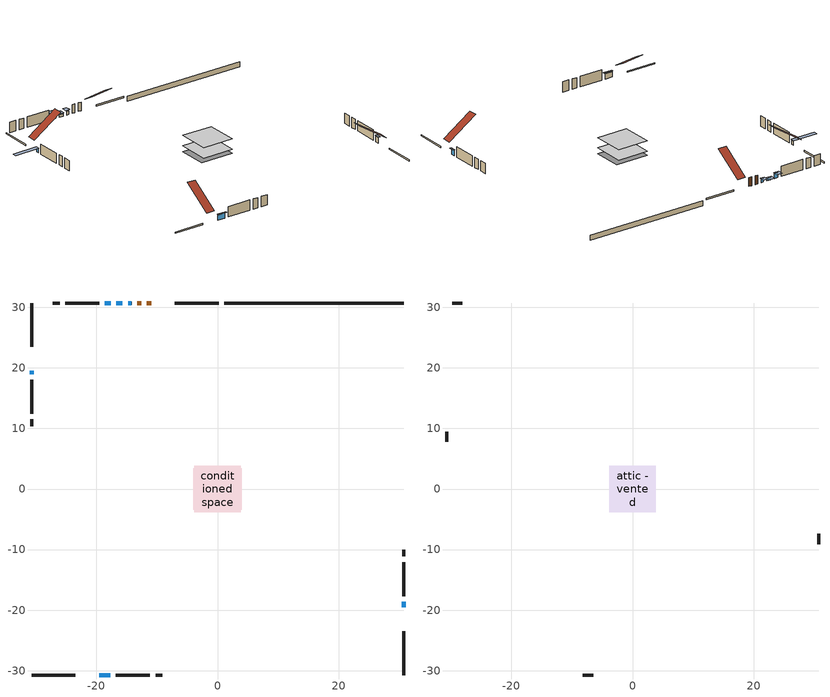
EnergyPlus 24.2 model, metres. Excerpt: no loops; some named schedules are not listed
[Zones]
conditioned space
 floor adiabatic (AdiabaticFloorConstruction): -3.8,-3.8 -3.8,3.8 3.8,3.8 3.8,-3.8 z0.29
 floor foundation (Slab1 construction): -4,-3.39 -4,3.39 4,3.39 4,-3.39 z-0.88
 wall outside (RimJoist1 construction): 0.21,30.7 -7.04,30.7 / -30.7,-30.7 -23.46,-30.7 / -30.7,30.7 -30.7,23.46 / 30.7,-30.7 30.7,-23.46 z0.29:0.59
 wall outside (AdiabaticWallConstruction 1): -10.98,30.7 -11.66,30.7 / -12.59,30.7 -13.27,30.7 z0.29:2.32
 wall outside (AdiabaticWallConstruction): -14.19,30.7 -14.76,30.7 / -30.7,19.52 -30.7,18.96 z0.29:1.21; 30.7,-19.52 30.7,-18.6 / -17.63,30.7 -18.59,30.7 / -19.52,-30.7 -17.69,-30.7 z0.29:1.51; -15.68,30.7 -16.7,30.7 z0.29:0.9
 wall outside (Wall1 construction): -19.52,30.7 -25.13,30.7 / -16.76,-30.7 -11.15,-30.7 / -30.7,18.03 -30.7,12.42 / 30.7,-17.68 30.7,-12.06 z0.29:2.73
 wall outside (Wall2 construction): -26.06,30.7 -27.17,30.7 / -10.22,-30.7 -9.12,-30.7 / -30.7,11.49 -30.7,10.39 / 30.7,-11.13 30.7,-10.03 z0.29:2.73
 wall foundation (FoundationWall1 construction): 30.7,30.7 1.14,30.7 z-0.88:0.29
 window (WindowConstruction 4): -14.2,30.7 -14.75,30.7 z0.29:1.2
 window (WindowConstruction): 30.7,-19.52 30.7,-18.6 z0.29:1.51
 window (WindowConstruction 1): -15.68,30.7 -16.7,30.7 z0.29:0.9
 window (WindowConstruction 2): -17.63,30.7 -18.59,30.7 z0.29:1.51
 window (WindowConstruction 3): -19.52,-30.7 -17.69,-30.7 z0.29:1.51
 window (WindowConstruction 5): -30.7,19.52 -30.7,18.96 z0.29:1.2
 door (Door): -10.98,30.7 -11.66,30.7 z0.29:2.32
 door (Door 1): -12.59,30.7 -13.27,30.7 z0.29:2.32
 ceiling adiabatic (AdiabaticFloorConstruction): 3.8,-3.8 3.8,3.8 -3.8,3.8 -3.8,-3.8 z0.29
attic - vented
 floor to conditioned space (Floor1 construction Reversed): -3.8,-3.8 -3.8,3.8 3.8,3.8 3.8,-3.8 z2.73
 wall outside (Wall3 construction): -28.09,30.7 -29.77,30.7 / -8.19,-30.7 -6.51,-30.7 / -30.7,9.46 -30.7,7.78 / 30.7,-9.1 30.7,-7.42 z0.29:2.73
 roof outside (Roof1 construction): -10.05,30.7,2.73 -10.05,23.77,7.35 -7.97,23.77,7.35 -7.97,30.7,2.73; -20.45,-30.7,2.73 -20.45,-23.77,7.35 -22.53,-23.77,7.35 -22.53,-30.7,2.73; -30.7,20.45,2.73 -23.77,20.45,7.35 -23.77,22.53,7.35 -30.7,22.53,2.73; 30.7,-20.45,2.73 23.77,-20.45,7.35 23.77,-22.53,7.35 30.7,-22.53,2.73
shading: -14.96,30.7 -14,30.7 -14,31.92 -14.96,31.92 z1.41; 30.7,-18.4 30.7,-19.72 31.11,-19.72 31.11,-18.4 z1.71; -16.9,30.7 -15.48,30.7 -15.48,31.92 -16.9,31.92 z1.1; -18.79,30.7 -17.43,30.7 -17.43,31.92 -18.79,31.92 z1.71; -17.49,-30.7 -19.72,-30.7 -19.72,-31.11 -17.49,-31.11 z1.71; -30.7,18.76 -30.7,19.72 -36.8,19.72 -36.8,18.76 z1.41
[Building]
Building 1: Terrain=Suburbs
[Site:Location]
Saint John AP_NB: Latitude {deg}=45.32; Longitude {deg}=-65.89; Time Zone {hr}=-4; Elevation {m}=109; Keep Site Location Information=Yes
[Site:GroundTemperature:Shallow]
1.82357, -0.0370019, -0.186003, 0.696932, 4.24142, 7.7694, 10.828, 12.7655, 12.9301, 11.3543, 8.37368, 4.95392
[Site:WaterMainsTemperature]
Calculation Method=Schedule; Temperature Schedule=mains temperature schedule
[Material] Roughness=Rough; Thermal Absorptance=0.9
Name | Thickness {m} | Conductivity {W/m-K} | Density {kg/m3} | Specific Heat {J/kg-K} | Solar Absorptance | Visible Absorptance
asphalt or fiberglass shingles | 0.00635 | 0.162714 | 1121.4 | 1465.45 | 0.4 | 0.4
ceiling loosefill ins | 0.0846667 | 0.0480833 | 16.02 | 1046.75 | 0.7 | 0.7
ceiling stud and cavity | 0.1397 | 0.0846715 | 65.682 | 1177.47 | 0.7 | 0.7
concrete 4.0 in. | 0.1016 | 1.803125 | 2242.8 | 837.4 | 0.7 | 0.7
concrete 8.0 in. | 0.2032 | 1.803125 | 2242.8 | 837.4 | 0.7 | 0.7
door material | 0.04445 | 0.0451087 | 512.64 | 1214.23 | 0.7 | 0.7
exterior vertical ins | 0.0189552 | 0.029427 | 32.04 | 1214.23 | 0.7 | 0.7
floor covering | 0.0127 | 0.0433444 | 54.468 | 1339.84 | 0.6 | 0.6
floor rigid ins; wall rigid ins 1 | 0.512978 | 0.029427 | 32.04 | 1214.23 | 0.7 | 0.7
floor stud and cavity | 0.1397 | 1.75129 | 37.0049 | 1207.88 | 0.7 | 0.7
furniture material conditioned space 1 | 0.1524 | 0.115458 | 640.8 | 1214.23 | 0.6 | 0.6
gypsum board | 0.0127 | 0.160291 | 801 | 837.4 | 0.6 | 0.6
gypsum board 1 | 0.0127 | 0.160291 | 801 | 837.4 | 0.7 | 0.7
osb sheathing 0.5 in. | 0.0127 | 0.115458 | 512.64 | 1214.23 | 0.7 | 0.7
osb sheathing 0.75 in. | 0.01905 | 0.115458 | 512.64 | 1214.23 | 0.7 | 0.7
osb sheathing 2.0 in. | 0.0508 | 0.115458 | 512.64 | 1214.23 | 0.7 | 0.7
rim joist rigid ins; wall rigid ins | 0.051816 | 0.029427 | 32.04 | 1214.23 | 0.7 | 0.7
rim joist stud and cavity | 0.0508 | 0.040317 | 125.044 | 1163.47 | 0.6 | 0.6
wall stud and cavity | 0.1397 | 0.218567 | 139.0536 | 1170.24 | 0.7 | 0.7
wall stud and cavity 1 | 0.1397 | 0.306335 | 139.0536 | 1170.24 | 0.7 | 0.7
wall stud and cavity 2 | 0.0889 | 6.1454 | 50.32683 | 1063.81 | 0.6 | 0.6
wall stud and cavity 3 | 0.0889 | 0.380278 | 52.3479 | 1209.89 | 0.7 | 0.7
wall stud and cavity 4 | 0.0889 | 0.391764 | 83.0341 | 1211.67 | 0.7 | 0.7
wood siding | 0.0254 | 0.102417 | 544.68 | 1172.36 | 0.4 | 0.4
wood siding 1 | 0.00254 | 0.102417 | 544.68 | 1172.36 | 0.4 | 0.4
wood siding 2; wood siding 3; wood siding 4 | 0.0254 | 0.102417 | 544.68 | 1172.36 | 0.7 | 0.7
[WindowMaterial:SimpleGlazingSystem]
Name | U-Factor {W/m2-K} | Solar Heat Gain Coefficient
WindowMaterial | 2.95256 | 0.58
WindowMaterial 1 | 2.992306 | 0.51
WindowMaterial 2 | 2.94859 | 0.58
WindowMaterial 3 | 3.04227 | 0.45
[Construction]
AdiabaticFloorConstruction: floor stud and cavity, floor rigid ins, osb sheathing 0.75 in., floor covering
AdiabaticWallConstruction: wood siding 3, wall rigid ins 1, wall stud and cavity 3, gypsum board
AdiabaticWallConstruction 1: wood siding 4, wall rigid ins 1, wall stud and cavity 3, gypsum board
Door; Door 1: door material
Floor1 construction Reversed: gypsum board, ceiling stud and cavity, ceiling loosefill ins
FoundationWall1 construction: concrete 8.0 in., gypsum board 1
furniture construction conditioned space 1: furniture material conditioned space 1
PartitionWallConstruction: gypsum board, wall stud and cavity 4, gypsum board
RimJoist1 construction: wood siding 2, rim joist rigid ins, osb sheathing 2.0 in., rim joist stud and cavity
Roof1 construction: asphalt or fiberglass shingles
Slab1 construction: concrete 4.0 in.
Wall1 construction: wood siding, wall rigid ins, osb sheathing 0.5 in., wall stud and cavity, gypsum board
Wall2 construction: wood siding, wall rigid ins, osb sheathing 0.5 in., wall stud and cavity 1, gypsum board
Wall3 construction: wood siding 1, wall stud and cavity 2
WindowConstruction; WindowConstruction 3: WindowMaterial
WindowConstruction 1: WindowMaterial 1
WindowConstruction 2: WindowMaterial 2
WindowConstruction 4; WindowConstruction 5: WindowMaterial 3
[Zone] Multiplier=1; Part of Total Floor Area=Yes
Name | Volume {m3}
attic - vented | 40.5096
conditioned space | 220.6
[Space]
Name | Zone | Volume {m3}
attic - vented 1 | attic - vented | 40.5096
conditioned space 1 | conditioned space | 220.6
[ZoneInfiltration:EffectiveLeakageArea]
infil attic - vented 1: Zone or Space=attic - vented 1; Schedule=Always On Discrete; Effective Air Leakage Area {cm2}=2036.12; Stack Coefficient=0.000490749; Wind Coefficient=1.49675e-05
[ZoneMixing]
whole house fan mix: Zone or Space=attic - vented; Schedule=Always On Continuous; Design Flow Rate Calculation Method=Flow/Zone; Design Flow Rate {m3/s}=0; Source Zone or Space=conditioned space
[SurfaceProperty:ExposedFoundationPerimeter]
Slab1: Exposed Perimeter Calculation Method=TotalExposedPerimeter; Total Exposed Perimeter {m}=29.566
[InternalMass] Zone or ZoneList=conditioned space; Space or SpaceList=conditioned space 1
Name | Construction | Surface Area {m2}
furniture mass conditioned space 1 | furniture construction conditioned space 1 | 44.7881
partition wall mass | PartitionWallConstruction | 111.97
[Lights]
interior lighting: Zone or ZoneList or Space or SpaceList=conditioned space 1; Schedule=interior lighting schedule; Design Level Calculation Method=LightingLevel; Lighting Level {W}=343.2; Return Air Fraction=0; Fraction Radiant=0.6; Fraction Visible=0.2; Fraction Replaceable=1
[People]
occupants: Zone or ZoneList or Space or SpaceList=conditioned space 1; Number of People Schedule=occupants schedule; Number of People Calculation Method=People; Number of People=3; Fraction Radiant=0.314171; Sensible Heat Fraction=0.56303; Activity Level Schedule=occupants activity schedule; Carbon Dioxide Generation Rate {m3/s-W}=0; Enable ASHRAE 55 Comfort Warnings=No; Mean Radiant Temperature Calculation Type=EnclosureAveraged
[ElectricEquipment] Zone or ZoneList or Space or SpaceList=conditioned space 1; Design Level Calculation Method=EquipmentLevel
Name | Schedule | Design Level {W} | Fraction Latent | Fraction Radiant | Fraction Lost
clothes dryer | clothes dryer schedule | 140.772 | 0.015 | 0.081 | 0.85
clothes washer | clothes washer schedule | 32.1985 | 0.03 | 0.162 | 0.7
cooking range | cooking range schedule | 215.147 | 0.08 | 0.432 | 0.2
dishwasher | dishwasher schedule | 66.8632 | 0.3 | 0.18 | 0.4
fridge | fridge schedule | 72.9452 | 0 | 0.6 | 0
mech vent house fan | mech vent house fan schedule | 0 | 0 | 0 | 1
mech vent house fan cfis | mech vent house fan cfis schedule | 0 | 0 | 0 | 0
misc plug loads | misc plug loads schedule | 494.7 | 0.045 | 0.513 | 0.1
whole house fan | Always On Discrete | 0 | 0 | 0 | 1
[OtherEquipment] Zone or ZoneList or Space or SpaceList=conditioned space 1; Design Level Calculation Method=EquipmentLevel
Name | Fuel Type | Schedule | Design Level {W} | Fraction Latent | Fraction Radiant | Fraction Lost
clothes dryer 1 | Electricity | clothes dryer schedule | 0 | 0.015 | 0.081 | 0.85
cooking range 1 | Electricity | cooking range schedule | 0 | 0.08 | 0.432 | 0.2
general water use latent | None | general water use schedule | 62.594 | 1 | 0 | 0
general water use sensible | None | general water use schedule | -61.6891 | 0 | 0.6 | 0
mech vent house fan latent load | None | Always On Discrete | 0 | 1 | 0 | 0
mech vent house fan sensible load | None | Always On Discrete | 0 | 0 | 0 | 0
water heater energy adjustment1 | Electricity | Always On Discrete | 0.01 | 0 | 0 | 1
[ZoneInfiltration:DesignFlowRate] Zone or ZoneList or Space or SpaceList=conditioned space 1; Schedule=Always On Discrete; Design Flow Rate Calculation Method=Flow/Zone; Design Flow Rate {m3/s}=0
infil flow; natural vent flow; whole house fan flow
[Foundation:Kiva]
Foundation Kiva 1: Initial Indoor Air Temperature {C}=18; Wall Height Above Grade {m}=0.290017; Wall Depth Below Slab {m}=0.2032; Custom Block Material Name 1=exterior vertical ins; Custom Block Depth 1 {m}=1.17001; Custom Block X Position 1 {m}=0.2159; Custom Block Z Position 1 {m}=0
[Foundation:Kiva:Settings]
Soil Conductivity {W/m-K}=0.849921; Soil Density {kg/m3}=1842.3; Soil Specific Heat {J/kg-K}=418.7; Ground Solar Absorptivity=0.9; Ground Thermal Absorptivity=0.9; Ground Surface Roughness {m}=0.03; Far-Field Width {m}=40; Deep-Ground Boundary Condition=ZeroFlux; Deep-Ground Depth {m}=40; Minimum Cell Dimension {m}=0.2; Maximum Cell Growth Coefficient=3; Simulation Timestep=Timestep
[Exterior:Lights]
exterior lighting: Schedule=exterior lighting schedule; Design Level {W}=75.6
[Schedule:Constant]
Name | Hourly Value
Always On Continuous; mech vent house fan schedule; mech vent house fan cfis schedule; Always On Discrete | 1
occupants activity schedule | 117.228
fridge schedule | 0
[Schedule:Day:Interval]
interior lighting schedule day: No, 01:00, 0.108182, 04:00, 0.0901515, 05:00, 0.0991667, 06:00, 0.162273, 07:00, 0.270455, 08:00, 0.342576, 10:00, 0.369621, 11:00, 0.351591, 12:00, 0.333561, 13:00, 0.324545, 14:00, 0.31553, 15:00, 0.333561, 16:00, 0.369621, 17:00, 0.450758, 18:00, 0.585985, 19:00, 0.775303, 20:00, 0.955606, 21:00, 0.991667, 22:00, 0.712197, 23:00, 0.360606, 24:00, 0.162273
interior lighting schedule day 1: No, 01:00, 0.100909, 04:00, 0.0840909, 05:00, 0.0925, 06:00, 0.151364, 07:00, 0.252273, 08:00, 0.319545, 10:00, 0.344773, 11:00, 0.327955, 12:00, 0.311136, 13:00, 0.302727, 14:00, 0.294318, 15:00, 0.311136, 16:00, 0.344773, 17:00, 0.420455, 18:00, 0.546591, 19:00, 0.723182, 20:00, 0.891364, 21:00, 0.925, 22:00, 0.664318, 23:00, 0.336364, 24:00, 0.151364
interior lighting schedule day 2: No, 01:00, 0.0927273, 04:00, 0.0772727, 05:00, 0.085, 06:00, 0.139091, 07:00, 0.231818, 08:00, 0.293636, 10:00, 0.316818, 11:00, 0.301364, 12:00, 0.285909, 13:00, 0.278182, 14:00, 0.270455, 15:00, 0.285909, 16:00, 0.316818, 17:00, 0.386364, 18:00, 0.502273, 19:00, 0.664545, 20:00, 0.819091, 21:00, 0.85, 22:00, 0.610455, 23:00, 0.309091, 24:00, 0.139091
interior lighting schedule default day: No, 24:00, 0
[Schedule:Week:Daily]
interior lighting schedule Week Rule - Jan1-Jan27: interior lighting schedule day, interior lighting schedule day, interior lighting schedule day, interior lighting schedule day, interior lighting schedule day, interior lighting schedule day, interior lighting schedule day, interior lighting schedule default day, interior lighting schedule default day, interior lighting schedule default day, interior lighting schedule default day, interior lighting schedule default day
interior lighting schedule Week Rule - Jan28-Feb3: interior lighting schedule day, interior lighting schedule day, interior lighting schedule day, interior lighting schedule day, interior lighting schedule day 1, interior lighting schedule day 1, interior lighting schedule day 1, interior lighting schedule default day, interior lighting schedule default day, interior lighting schedule default day, interior lighting schedule default day, interior lighting schedule default day
interior lighting schedule Week Rule - Feb4-Feb24: interior lighting schedule day 1, interior lighting schedule day 1, interior lighting schedule day 1, interior lighting schedule day 1, interior lighting schedule day 1, interior lighting schedule day 1, interior lighting schedule day 1, interior lighting schedule default day, interior lighting schedule default day, interior lighting schedule default day, interior lighting schedule default day, interior lighting schedule default day
interior lighting schedule Week Rule - Feb25-Mar3: interior lighting schedule day 1, interior lighting schedule day 1, interior lighting schedule day 1, interior lighting schedule day 1, interior lighting schedule day 2, interior lighting schedule day 2, interior lighting schedule day 2, interior lighting schedule default day, interior lighting schedule default day, interior lighting schedule default day, interior lighting schedule default day, interior lighting schedule default day
interior lighting schedule Week Rule - Mar4-Mar31: interior lighting schedule day 2, interior lighting schedule day 2, interior lighting schedule day 2, interior lighting schedule day 2, interior lighting schedule day 2, interior lighting schedule day 2, interior lighting schedule day 2, interior lighting schedule default day, interior lighting schedule default day, interior lighting schedule default day, interior lighting schedule default day, interior lighting schedule default day
interior lighting schedule Week Rule - Apr1-Apr28: interior lighting schedule day 3, interior lighting schedule day 3, interior lighting schedule day 3, interior lighting schedule day 3, interior lighting schedule day 3, interior lighting schedule day 3, interior lighting schedule day 3, interior lighting schedule default day, interior lighting schedule default day, interior lighting schedule default day, interior lighting schedule default day, interior lighting schedule default day
interior lighting schedule Week Rule - Apr29-May5: interior lighting schedule day 3, interior lighting schedule day 3, interior lighting schedule day 4, interior lighting schedule day 4, interior lighting schedule day 4, interior lighting schedule day 4, interior lighting schedule day 4, interior lighting schedule default day, interior lighting schedule default day, interior lighting schedule default day, interior lighting schedule default day, interior lighting schedule default day
interior lighting schedule Week Rule - May6-May26: interior lighting schedule day 4, interior lighting schedule day 4, interior lighting schedule day 4, interior lighting schedule day 4, interior lighting schedule day 4, interior lighting schedule day 4, interior lighting schedule day 4, interior lighting schedule default day, interior lighting schedule default day, interior lighting schedule default day, interior lighting schedule default day, interior lighting schedule default day
interior lighting schedule Week Rule - May27-Jun2: interior lighting schedule day 4, interior lighting schedule day 4, interior lighting schedule day 4, interior lighting schedule day 4, interior lighting schedule day 4, interior lighting schedule day 5, interior lighting schedule day 5, interior lighting schedule default day, interior lighting schedule default day, interior lighting schedule default day, interior lighting schedule default day, interior lighting schedule default day
interior lighting schedule Week Rule - Jun3-Jun30: interior lighting schedule day 5, interior lighting schedule day 5, interior lighting schedule day 5, interior lighting schedule day 5, interior lighting schedule day 5, interior lighting schedule day 5, interior lighting schedule day 5, interior lighting schedule default day, interior lighting schedule default day, interior lighting schedule default day, interior lighting schedule default day, interior lighting schedule default day
interior lighting schedule Week Rule - Jul1-Jul28: interior lighting schedule day 6, interior lighting schedule day 6, interior lighting schedule day 6, interior lighting schedule day 6, interior lighting schedule day 6, interior lighting schedule day 6, interior lighting schedule day 6, interior lighting schedule default day, interior lighting schedule default day, interior lighting schedule default day, interior lighting schedule default day, interior lighting schedule default day
interior lighting schedule Week Rule - Jul29-Aug4: interior lighting schedule day 6, interior lighting schedule day 6, interior lighting schedule day 6, interior lighting schedule day 7, interior lighting schedule day 7, interior lighting schedule day 7, interior lighting schedule day 7, interior lighting schedule default day, interior lighting schedule default day, interior lighting schedule default day, interior lighting schedule default day, interior lighting schedule default day
interior lighting schedule Week Rule - Aug5-Aug25: interior lighting schedule day 7, interior lighting schedule day 7, interior lighting schedule day 7, interior lighting schedule day 7, interior lighting schedule day 7, interior lighting schedule day 7, interior lighting schedule day 7, interior lighting schedule default day, interior lighting schedule default day, interior lighting schedule default day, interior lighting schedule default day, interior lighting schedule default day
interior lighting schedule Week Rule - Aug26-Sep1: interior lighting schedule day 7, interior lighting schedule day 7, interior lighting schedule day 7, interior lighting schedule day 7, interior lighting schedule day 7, interior lighting schedule day 7, interior lighting schedule day 8, interior lighting schedule default day, interior lighting schedule default day, interior lighting schedule default day, interior lighting schedule default day, interior lighting schedule default day
interior lighting schedule Week Rule - Sep2-Sep29: interior lighting schedule day 8, interior lighting schedule day 8, interior lighting schedule day 8, interior lighting schedule day 8, interior lighting schedule day 8, interior lighting schedule day 8, interior lighting schedule day 8, interior lighting schedule default day, interior lighting schedule default day, interior lighting schedule default day, interior lighting schedule default day, interior lighting schedule default day
interior lighting schedule Week Rule - Sep30-Oct6: interior lighting schedule day 8, interior lighting schedule day 9, interior lighting schedule day 9, interior lighting schedule day 9, interior lighting schedule day 9, interior lighting schedule day 9, interior lighting schedule day 9, interior lighting schedule default day, interior lighting schedule default day, interior lighting schedule default day, interior lighting schedule default day, interior lighting schedule default day
interior lighting schedule Week Rule - Oct7-Oct27: interior lighting schedule day 9, interior lighting schedule day 9, interior lighting schedule day 9, interior lighting schedule day 9, interior lighting schedule day 9, interior lighting schedule day 9, interior lighting schedule day 9, interior lighting schedule default day, interior lighting schedule default day, interior lighting schedule default day, interior lighting schedule default day, interior lighting schedule default day
interior lighting schedule Week Rule - Oct28-Nov3: interior lighting schedule day 9, interior lighting schedule day 9, interior lighting schedule day 9, interior lighting schedule day 9, interior lighting schedule day 10, interior lighting schedule day 10, interior lighting schedule day 10, interior lighting schedule default day, interior lighting schedule default day, interior lighting schedule default day, interior lighting schedule default day, interior lighting schedule default day
interior lighting schedule Week Rule - Nov4-Nov24: interior lighting schedule day 10, interior lighting schedule day 10, interior lighting schedule day 10, interior lighting schedule day 10, interior lighting schedule day 10, interior lighting schedule day 10, interior lighting schedule day 10, interior lighting schedule default day, interior lighting schedule default day, interior lighting schedule default day, interior lighting schedule default day, interior lighting schedule default day
interior lighting schedule Week Rule - Nov25-Dec1: interior lighting schedule day 10, interior lighting schedule day 10, interior lighting schedule day 10, interior lighting schedule day 10, interior lighting schedule day 10, interior lighting schedule day 10, interior lighting schedule day 11, interior lighting schedule default day, interior lighting schedule default day, interior lighting schedule default day, interior lighting schedule default day, interior lighting schedule default day
interior lighting schedule Week Rule - Dec2-Dec31: interior lighting schedule day 11, interior lighting schedule day 11, interior lighting schedule day 11, interior lighting schedule day 11, interior lighting schedule day 11, interior lighting schedule day 11, interior lighting schedule day 11, interior lighting schedule default day, interior lighting schedule default day, interior lighting schedule default day, interior lighting schedule default day, interior lighting schedule default day
occupants schedule Week Rule - Jan1-Dec31: occupants schedule day, occupants schedule day, occupants schedule day, occupants schedule day, occupants schedule day, occupants schedule day, occupants schedule day, occupants schedule default day, occupants schedule default day, occupants schedule default day, occupants schedule default day, occupants schedule default day
clothes dryer schedule Week Rule - Jan1-Dec31: clothes dryer schedule day, clothes dryer schedule day, clothes dryer schedule day, clothes dryer schedule day, clothes dryer schedule day, clothes dryer schedule day, clothes dryer schedule day, clothes dryer schedule default day, clothes dryer schedule default day, clothes dryer schedule default day, clothes dryer schedule default day, clothes dryer schedule default day
clothes washer schedule Week Rule - Jan1-Dec31: clothes washer schedule day, clothes washer schedule day, clothes washer schedule day, clothes washer schedule day, clothes washer schedule day, clothes washer schedule day, clothes washer schedule day, clothes washer schedule default day, clothes washer schedule default day, clothes washer schedule default day, clothes washer schedule default day, clothes washer schedule default day
cooking range schedule Week Rule - Jan1-Dec31: cooking range schedule day, cooking range schedule day, cooking range schedule day, cooking range schedule day, cooking range schedule day, cooking range schedule day, cooking range schedule day, cooking range schedule default day, cooking range schedule default day, cooking range schedule default day, cooking range schedule default day, cooking range schedule default day
dishwasher schedule Week Rule - Jan1-Dec31: dishwasher schedule day, dishwasher schedule day, dishwasher schedule day, dishwasher schedule day, dishwasher schedule day, dishwasher schedule day, dishwasher schedule day, dishwasher schedule default day, dishwasher schedule default day, dishwasher schedule default day, dishwasher schedule default day, dishwasher schedule default day
misc plug loads schedule Week Rule - Jan1-Dec31: misc plug loads schedule day, misc plug loads schedule day, misc plug loads schedule day, misc plug loads schedule day, misc plug loads schedule day, misc plug loads schedule day, misc plug loads schedule day, misc plug loads schedule default day, misc plug loads schedule default day, misc plug loads schedule default day, misc plug loads schedule default day, misc plug loads schedule default day
general water use schedule Week Rule - Jan1-Dec31: general water use schedule day, general water use schedule day, general water use schedule day, general water use schedule day, general water use schedule day, general water use schedule day, general water use schedule day, general water use schedule default day, general water use schedule default day, general water use schedule default day, general water use schedule default day, general water use schedule default day
exterior lighting schedule Week Rule - Jan1-Jan27: exterior lighting schedule day, exterior lighting schedule day, exterior lighting schedule day, exterior lighting schedule day, exterior lighting schedule day, exterior lighting schedule day, exterior lighting schedule day, exterior lighting schedule default day, exterior lighting schedule default day, exterior lighting schedule default day, exterior lighting schedule default day, exterior lighting schedule default day
exterior lighting schedule Week Rule - Jan28-Feb3: exterior lighting schedule day, exterior lighting schedule day, exterior lighting schedule day, exterior lighting schedule day, exterior lighting schedule day 1, exterior lighting schedule day 1, exterior lighting schedule day 1, exterior lighting schedule default day, exterior lighting schedule default day, exterior lighting schedule default day, exterior lighting schedule default day, exterior lighting schedule default day
exterior lighting schedule Week Rule - Feb4-Feb24: exterior lighting schedule day 1, exterior lighting schedule day 1, exterior lighting schedule day 1, exterior lighting schedule day 1, exterior lighting schedule day 1, exterior lighting schedule day 1, exterior lighting schedule day 1, exterior lighting schedule default day, exterior lighting schedule default day, exterior lighting schedule default day, exterior lighting schedule default day, exterior lighting schedule default day
exterior lighting schedule Week Rule - Feb25-Mar3: exterior lighting schedule day 1, exterior lighting schedule day 1, exterior lighting schedule day 1, exterior lighting schedule day 1, exterior lighting schedule day 2, exterior lighting schedule day 2, exterior lighting schedule day 2, exterior lighting schedule default day, exterior lighting schedule default day, exterior lighting schedule default day, exterior lighting schedule default day, exterior lighting schedule default day
exterior lighting schedule Week Rule - Mar4-Mar31: exterior lighting schedule day 2, exterior lighting schedule day 2, exterior lighting schedule day 2, exterior lighting schedule day 2, exterior lighting schedule day 2, exterior lighting schedule day 2, exterior lighting schedule day 2, exterior lighting schedule default day, exterior lighting schedule default day, exterior lighting schedule default day, exterior lighting schedule default day, exterior lighting schedule default day
exterior lighting schedule Week Rule - Apr1-Apr28: exterior lighting schedule day 3, exterior lighting schedule day 3, exterior lighting schedule day 3, exterior lighting schedule day 3, exterior lighting schedule day 3, exterior lighting schedule day 3, exterior lighting schedule day 3, exterior lighting schedule default day, exterior lighting schedule default day, exterior lighting schedule default day, exterior lighting schedule default day, exterior lighting schedule default day
exterior lighting schedule Week Rule - Apr29-May5: exterior lighting schedule day 3, exterior lighting schedule day 3, exterior lighting schedule day 4, exterior lighting schedule day 4, exterior lighting schedule day 4, exterior lighting schedule day 4, exterior lighting schedule day 4, exterior lighting schedule default day, exterior lighting schedule default day, exterior lighting schedule default day, exterior lighting schedule default day, exterior lighting schedule default day
exterior lighting schedule Week Rule - May6-May26: exterior lighting schedule day 4, exterior lighting schedule day 4, exterior lighting schedule day 4, exterior lighting schedule day 4, exterior lighting schedule day 4, exterior lighting schedule day 4, exterior lighting schedule day 4, exterior lighting schedule default day, exterior lighting schedule default day, exterior lighting schedule default day, exterior lighting schedule default day, exterior lighting schedule default day
exterior lighting schedule Week Rule - May27-Jun2: exterior lighting schedule day 4, exterior lighting schedule day 4, exterior lighting schedule day 4, exterior lighting schedule day 4, exterior lighting schedule day 4, exterior lighting schedule day 5, exterior lighting schedule day 5, exterior lighting schedule default day, exterior lighting schedule default day, exterior lighting schedule default day, exterior lighting schedule default day, exterior lighting schedule default day
exterior lighting schedule Week Rule - Jun3-Jun30: exterior lighting schedule day 5, exterior lighting schedule day 5, exterior lighting schedule day 5, exterior lighting schedule day 5, exterior lighting schedule day 5, exterior lighting schedule day 5, exterior lighting schedule day 5, exterior lighting schedule default day, exterior lighting schedule default day, exterior lighting schedule default day, exterior lighting schedule default day, exterior lighting schedule default day
exterior lighting schedule Week Rule - Jul1-Jul28: exterior lighting schedule day 6, exterior lighting schedule day 6, exterior lighting schedule day 6, exterior lighting schedule day 6, exterior lighting schedule day 6, exterior lighting schedule day 6, exterior lighting schedule day 6, exterior lighting schedule default day, exterior lighting schedule default day, exterior lighting schedule default day, exterior lighting schedule default day, exterior lighting schedule default day
exterior lighting schedule Week Rule - Jul29-Aug4: exterior lighting schedule day 6, exterior lighting schedule day 6, exterior lighting schedule day 6, exterior lighting schedule day 7, exterior lighting schedule day 7, exterior lighting schedule day 7, exterior lighting schedule day 7, exterior lighting schedule default day, exterior lighting schedule default day, exterior lighting schedule default day, exterior lighting schedule default day, exterior lighting schedule default day
exterior lighting schedule Week Rule - Aug5-Aug25: exterior lighting schedule day 7, exterior lighting schedule day 7, exterior lighting schedule day 7, exterior lighting schedule day 7, exterior lighting schedule day 7, exterior lighting schedule day 7, exterior lighting schedule day 7, exterior lighting schedule default day, exterior lighting schedule default day, exterior lighting schedule default day, exterior lighting schedule default day, exterior lighting schedule default day
exterior lighting schedule Week Rule - Aug26-Sep1: exterior lighting schedule day 7, exterior lighting schedule day 7, exterior lighting schedule day 7, exterior lighting schedule day 7, exterior lighting schedule day 7, exterior lighting schedule day 7, exterior lighting schedule day 8, exterior lighting schedule default day, exterior lighting schedule default day, exterior lighting schedule default day, exterior lighting schedule default day, exterior lighting schedule default day
exterior lighting schedule Week Rule - Sep2-Sep29: exterior lighting schedule day 8, exterior lighting schedule day 8, exterior lighting schedule day 8, exterior lighting schedule day 8, exterior lighting schedule day 8, exterior lighting schedule day 8, exterior lighting schedule day 8, exterior lighting schedule default day, exterior lighting schedule default day, exterior lighting schedule default day, exterior lighting schedule default day, exterior lighting schedule default day
exterior lighting schedule Week Rule - Sep30-Oct6: exterior lighting schedule day 8, exterior lighting schedule day 9, exterior lighting schedule day 9, exterior lighting schedule day 9, exterior lighting schedule day 9, exterior lighting schedule day 9, exterior lighting schedule day 9, exterior lighting schedule default day, exterior lighting schedule default day, exterior lighting schedule default day, exterior lighting schedule default day, exterior lighting schedule default day
exterior lighting schedule Week Rule - Oct7-Oct27: exterior lighting schedule day 9, exterior lighting schedule day 9, exterior lighting schedule day 9, exterior lighting schedule day 9, exterior lighting schedule day 9, exterior lighting schedule day 9, exterior lighting schedule day 9, exterior lighting schedule default day, exterior lighting schedule default day, exterior lighting schedule default day, exterior lighting schedule default day, exterior lighting schedule default day
exterior lighting schedule Week Rule - Oct28-Nov3: exterior lighting schedule day 9, exterior lighting schedule day 9, exterior lighting schedule day 9, exterior lighting schedule day 9, exterior lighting schedule day 10, exterior lighting schedule day 10, exterior lighting schedule day 10, exterior lighting schedule default day, exterior lighting schedule default day, exterior lighting schedule default day, exterior lighting schedule default day, exterior lighting schedule default day
exterior lighting schedule Week Rule - Nov4-Nov24: exterior lighting schedule day 10, exterior lighting schedule day 10, exterior lighting schedule day 10, exterior lighting schedule day 10, exterior lighting schedule day 10, exterior lighting schedule day 10, exterior lighting schedule day 10, exterior lighting schedule default day, exterior lighting schedule default day, exterior lighting schedule default day, exterior lighting schedule default day, exterior lighting schedule default day
exterior lighting schedule Week Rule - Nov25-Dec1: exterior lighting schedule day 10, exterior lighting schedule day 10, exterior lighting schedule day 10, exterior lighting schedule day 10, exterior lighting schedule day 10, exterior lighting schedule day 10, exterior lighting schedule day 11, exterior lighting schedule default day, exterior lighting schedule default day, exterior lighting schedule default day, exterior lighting schedule default day, exterior lighting schedule default day
exterior lighting schedule Week Rule - Dec2-Dec31: exterior lighting schedule day 11, exterior lighting schedule day 11, exterior lighting schedule day 11, exterior lighting schedule day 11, exterior lighting schedule day 11, exterior lighting schedule day 11, exterior lighting schedule day 11, exterior lighting schedule default day, exterior lighting schedule default day, exterior lighting schedule default day, exterior lighting schedule default day, exterior lighting schedule default day
[Schedule:Year]
interior lighting schedule: interior lighting schedule Week Rule - Jan1-Jan27, 1, 1, 1, 27, interior lighting schedule Week Rule - Jan28-Feb3, 1, 28, 2, 3, interior lighting schedule Week Rule - Feb4-Feb24, 2, 4, 2, 24, interior lighting schedule Week Rule - Feb25-Mar3, 2, 25, 3, 3, interior lighting schedule Week Rule - Mar4-Mar31, 3, 4, 3, 31, interior lighting schedule Week Rule - Apr1-Apr28, 4, 1, 4, 28, interior lighting schedule Week Rule - Apr29-May5, 4, 29, 5, 5, interior lighting schedule Week Rule - May6-May26, 5, 6, 5, 26, interior lighting schedule Week Rule - May27-Jun2, 5, 27, 6, 2, interior lighting schedule Week Rule - Jun3-Jun30, 6, 3, 6, 30, interior lighting schedule Week Rule - Jul1-Jul28, 7, 1, 7, 28, interior lighting schedule Week Rule - Jul29-Aug4, 7, 29, 8, 4, interior lighting schedule Week Rule - Aug5-Aug25, 8, 5, 8, 25, interior lighting schedule Week Rule - Aug26-Sep1, 8, 26, 9, 1, interior lighting schedule Week Rule - Sep2-Sep29, 9, 2, 9, 29, interior lighting schedule Week Rule - Sep30-Oct6, 9, 30, 10, 6, interior lighting schedule Week Rule - Oct7-Oct27, 10, 7, 10, 27, interior lighting schedule Week Rule - Oct28-Nov3, 10, 28, 11, 3, interior lighting schedule Week Rule - Nov4-Nov24, 11, 4, 11, 24, interior lighting schedule Week Rule - Nov25-Dec1, 11, 25, 12, 1, interior lighting schedule Week Rule - Dec2-Dec31, 12, 2, 12, 31
occupants schedule: occupants schedule Week Rule - Jan1-Dec31, 1, 1, 12, 31
clothes dryer schedule: clothes dryer schedule Week Rule - Jan1-Dec31, 1, 1, 12, 31
clothes washer schedule: clothes washer schedule Week Rule - Jan1-Dec31, 1, 1, 12, 31
cooking range schedule: cooking range schedule Week Rule - Jan1-Dec31, 1, 1, 12, 31
dishwasher schedule: dishwasher schedule Week Rule - Jan1-Dec31, 1, 1, 12, 31
misc plug loads schedule: misc plug loads schedule Week Rule - Jan1-Dec31, 1, 1, 12, 31
general water use schedule: general water use schedule Week Rule - Jan1-Dec31, 1, 1, 12, 31
exterior lighting schedule: exterior lighting schedule Week Rule - Jan1-Jan27, 1, 1, 1, 27, exterior lighting schedule Week Rule - Jan28-Feb3, 1, 28, 2, 3, exterior lighting schedule Week Rule - Feb4-Feb24, 2, 4, 2, 24, exterior lighting schedule Week Rule - Feb25-Mar3, 2, 25, 3, 3, exterior lighting schedule Week Rule - Mar4-Mar31, 3, 4, 3, 31, exterior lighting schedule Week Rule - Apr1-Apr28, 4, 1, 4, 28, exterior lighting schedule Week Rule - Apr29-May5, 4, 29, 5, 5, exterior lighting schedule Week Rule - May6-May26, 5, 6, 5, 26, exterior lighting schedule Week Rule - May27-Jun2, 5, 27, 6, 2, exterior lighting schedule Week Rule - Jun3-Jun30, 6, 3, 6, 30, exterior lighting schedule Week Rule - Jul1-Jul28, 7, 1, 7, 28, exterior lighting schedule Week Rule - Jul29-Aug4, 7, 29, 8, 4, exterior lighting schedule Week Rule - Aug5-Aug25, 8, 5, 8, 25, exterior lighting schedule Week Rule - Aug26-Sep1, 8, 26, 9, 1, exterior lighting schedule Week Rule - Sep2-Sep29, 9, 2, 9, 29, exterior lighting schedule Week Rule - Sep30-Oct6, 9, 30, 10, 6, exterior lighting schedule Week Rule - Oct7-Oct27, 10, 7, 10, 27, exterior lighting schedule Week Rule - Oct28-Nov3, 10, 28, 11, 3, exterior lighting schedule Week Rule - Nov4-Nov24, 11, 4, 11, 24, exterior lighting schedule Week Rule - Nov25-Dec1, 11, 25, 12, 1, exterior lighting schedule Week Rule - Dec2-Dec31, 12, 2, 12, 31
[Schedule:Compact]
mains temperature schedule: Through: 01/01, For: AllDays, Until: 24:00, 6.42222, Through: 01/02, For: AllDays, Until: 24:00, 6.36056, Through: 01/03, For: AllDays, Until: 24:00, 6.3, Through: 01/04, For: AllDays, Until: 24:00, 6.24056, Through: 01/05, For: AllDays, Until: 24:00, 6.18167, Through: 01/06, For: AllDays, Until: 24:00, 6.12389, Through: 01/07, For: AllDays, Until: 24:00, 6.06722, Through: 01/08, For: AllDays, Until: 24:00, 6.01167, Through: 01/09, For: AllDays, Until: 24:00, 5.95722, Through: 01/10, For: AllDays, Until: 24:00, 5.90389, Through: 01/11, For: AllDays, Until: 24:00, 5.85111, Through: 01/12, For: AllDays, Until: 24:00, 5.8, Through: 01/13, For: AllDays, Until: 24:00, 5.74944, Through: 01/14, For: AllDays, Until: 24:00, 5.70056, Through: 01/15, For: AllDays, Until: 24:00, 5.65278, Through: 01/16, For: AllDays, Until: 24:00, 5.60556, Through: 01/17, For: AllDays, Until: 24:00, 5.56, Through: 01/18, For: AllDays, Until: 24:00, 5.51556, Through: 01/19, For: AllDays, Until: 24:00, 5.47222, Through: 01/20, For: AllDays, Until: 24:00, 5.43, Through: 01/21, For: AllDays, Until: 24:00, 5.38944, Through: 01/22, For: AllDays, Until: 24:00, 5.34944, Through: 01/23, For: AllDays, Until: 24:00, 5.31111, Through: 01/24, For: AllDays, Until: 24:00, 5.27389, Through: 01/25, For: AllDays, Until: 24:00, 5.23833, Through: 01/26, For: AllDays, Until: 24:00, 5.20333, Through: 01/27, For: AllDays, Until: 24:00, 5.17, Through: 01/28, For: AllDays, Until: 24:00, 5.13833, Through: 01/29, For: AllDays, Until: 24:00, 5.10722, Through: 01/30, For: AllDays, Until: 24:00, 5.07833, Through: 01/31, For: AllDays, Until: 24:00, 5.05, Through: 02/01, For: AllDays, Until: 24:00, 5.02333, Through: 02/02, For: AllDays, Until: 24:00, 4.99778, Through: 02/03, For: AllDays, Until: 24:00, 4.97389, Through: 02/04, For: AllDays, Until: 24:00, 4.95111, Through: 02/05, For: AllDays, Until: 24:00, 4.92944, Through: 02/06, For: AllDays, Until: 24:00, 4.90944, Through: 02/07, For: AllDays, Until: 24:00, 4.89111, Through: 02/08, For: AllDays, Until: 24:00, 4.87389, Through: 02/09, For: AllDays, Until: 24:00, 4.85778, Through: 02/10, For: AllDays, Until: 24:00, 4.84333, Through: 02/11, For: AllDays, Until: 24:00, 4.83, Through: 02/12, For: AllDays, Until: 24:00, 4.81833, Through: 02/13, For: AllDays, Until: 24:00, 4.80833, Through: 02/14, For: AllDays, Until: 24:00, 4.79944, Through: 02/15, For: AllDays, Until: 24:00, 4.79167, Through: 02/16, For: AllDays, Until: 24:00, 4.78556, Through: 02/17, For: AllDays, Until: 24:00, 4.78111, Through: 02/18, For: AllDays, Until: 24:00, 4.77778, Through: 02/19, For: AllDays, Until: 24:00, 4.77556, Through: 02/20, For: AllDays, Until: 24:00, 4.775, Through: 02/21, For: AllDays, Until: 24:00, 4.77611, Through: 02/22, For: AllDays, Until: 24:00, 4.77833, Through: 02/23, For: AllDays, Until: 24:00, 4.78222, Through: 02/24, For: AllDays, Until: 24:00, 4.78778, Through: 02/25, For: AllDays, Until: 24:00, 4.79389, Through: 02/26, For: AllDays, Until: 24:00, 4.80222, Through: 02/27, For: AllDays, Until: 24:00, 4.81167, Through: 02/28, For: AllDays, Until: 24:00, 4.82222, Through: 03/01, For: AllDays, Until: 24:00, 4.83444, Through: 03/02, For: AllDays, Until: 24:00, 4.84833, Through: 03/03, For: AllDays, Until: 24:00, 4.86278, Through: 03/04, For: AllDays, Until: 24:00, 4.87944, Through: 03/05, For: AllDays, Until: 24:00, 4.89722, Through: 03/06, For: AllDays, Until: 24:00, 4.91611, Through: 03/07, For: AllDays, Until: 24:00, 4.93667, Through: 03/08, For: AllDays, Until: 24:00, 4.95833, Through: 03/09, For: AllDays, Until: 24:00, 4.98167, Through: 03/10, For: AllDays, Until: 24:00, 5.00611, Through: 03/11, For: AllDays, Until: 24:00, 5.03222, Through: 03/12, For: AllDays, Until: 24:00, 5.05944, Through: 03/13, For: AllDays, Until: 24:00, 5.08778, Through: 03/14, For: AllDays, Until: 24:00, 5.11778, Through: 03/15, For: AllDays, Until: 24:00, 5.14889, Through: 03/16, For: AllDays, Until: 24:00, 5.18167, Through: 03/17, For: AllDays, Until: 24:00, 5.21556, Through: 03/18, For: AllDays, Until: 24:00, 5.25056, Through: 03/19, For: AllDays, Until: 24:00, 5.28667, Through: 03/20, For: AllDays, Until: 24:00, 5.32444, Through: 03/21, For: AllDays, Until: 24:00, 5.36333, Through: 03/22, For: AllDays, Until: 24:00, 5.40333, Through: 03/23, For: AllDays, Until: 24:00, 5.44444, Through: 03/24, For: AllDays, Until: 24:00, 5.48722, Through: 03/25, For: AllDays, Until: 24:00, 5.53056, Through: 03/26, For: AllDays, Until: 24:00, 5.57556, Through: 03/27, For: AllDays, Until: 24:00, 5.62167, Through: 03/28, For: AllDays, Until: 24:00, 5.66889, Through: 03/29, For: AllDays, Until: 24:00, 5.71722, Through: 03/30, For: AllDays, Until: 24:00, 5.76667, Through: 03/31, For: AllDays, Until: 24:00, 5.81722, Through: 04/01, For: AllDays, Until: 24:00, 5.86889, Through: 04/02, For: AllDays, Until: 24:00, 5.92222, Through: 04/03, For: AllDays, Until: 24:00, 5.97611, Through: 04/04, For: AllDays, Until: 24:00, 6.03056, Through: 04/05, For: AllDays, Until: 24:00, 6.08667, Through: 04/06, For: AllDays, Until: 24:00, 6.14389, Through: 04/07, For: AllDays, Until: 24:00, 6.20167, Through: 04/08, For: AllDays, Until: 24:00, 6.26056, Through: 04/09, For: AllDays, Until: 24:00, 6.32056, Through: 04/10, For: AllDays, Until: 24:00, 6.38167, Through: 04/11, For: AllDays, Until: 24:00, 6.44333, Through: 04/12, For: AllDays, Until: 24:00, 6.50611, Through: 04/13, For: AllDays, Until: 24:00, 6.57, Through: 04/14, For: AllDays, Until: 24:00, 6.63444, Through: 04/15, For: AllDays, Until: 24:00, 6.7, Through: 04/16, For: AllDays, Until: 24:00, 6.76611, Through: 04/17, For: AllDays, Until: 24:00, 6.83333, Through: 04/18, For: AllDays, Until: 24:00, 6.90111, Through: 04/19, For: AllDays, Until: 24:00, 6.97, Through: 04/20, For: AllDays, Until: 24:00, 7.03944, Through: 04/21, For: AllDays, Until: 24:00, 7.10944, Through: 04/22, For: AllDays, Until: 24:00, 7.18056, Through: 04/23, For: AllDays, Until: 24:00, 7.25167, Through: 04/24, For: AllDays, Until: 24:00, 7.32389, Through: 04/25, For: AllDays, Until: 24:00, 7.39722, Through: 04/26, For: AllDays, Until: 24:00, 7.47056, Through: 04/27, For: AllDays, Until: 24:00, 7.545, Through: 04/28, For: AllDays, Until: 24:00, 7.61944, Through: 04/29, For: AllDays, Until: 24:00, 7.695, Through: 04/30, For: AllDays, Until: 24:00, 7.77056, Through: 05/01, For: AllDays, Until: 24:00, 7.84722, Through: 05/02, For: AllDays, Until: 24:00, 7.92389, Through: 05/03, For: AllDays, Until: 24:00, 8.00111, Through: 05/04, For: AllDays, Until: 24:00, 8.07944, Through: 05/05, For: AllDays, Until: 24:00, 8.15722, Through: 05/06, For: AllDays, Until: 24:00, 8.23611, Through: 05/07, For: AllDays, Until: 24:00, 8.315, Through: 05/08, For: AllDays, Until: 24:00, 8.39444, Through: 05/09, For: AllDays, Until: 24:00, 8.47444, Through: 05/10, For: AllDays, Until: 24:00, 8.55444, Through: 05/11, For: AllDays, Until: 24:00, 8.635, Through: 05/12, For: AllDays, Until: 24:00, 8.71556, Through: 05/13, For: AllDays, Until: 24:00, 8.79611, Through: 05/14, For: AllDays, Until: 24:00, 8.87722, Through: 05/15, For: AllDays, Until: 24:00, 8.95889, Through: 05/16, For: AllDays, Until: 24:00, 9.04, Through: 05/17, For: AllDays, Until: 24:00, 9.12167, Through: 05/18, For: AllDays, Until: 24:00, 9.20333, Through: 05/19, For: AllDays, Until: 24:00, 9.28556, Through: 05/20, For: AllDays, Until: 24:00, 9.36722, Through: 05/21, For: AllDays, Until: 24:00, 9.44944, Through: 05/22, For: AllDays, Until: 24:00, 9.53111, Through: 05/23, For: AllDays, Until: 24:00, 9.61333, Through: 05/24, For: AllDays, Until: 24:00, 9.695, Through: 05/25, For: AllDays, Until: 24:00, 9.77722, Through: 05/26, For: AllDays, Until: 24:00, 9.85889, Through: 05/27, For: AllDays, Until: 24:00, 9.94056, Through: 05/28, For: AllDays, Until: 24:00, 10.0222, Through: 05/29, For: AllDays, Until: 24:00, 10.1039, Through: 05/30, For: AllDays, Until: 24:00, 10.185, Through: 05/31, For: AllDays, Until: 24:00, 10.2661, Through: 06/01, For: AllDays, Until: 24:00, 10.3472, Through: 06/02, For: AllDays, Until: 24:00, 10.4278, Through: 06/03, For: AllDays, Until: 24:00, 10.5083, Through: 06/04, For: AllDays, Until: 24:00, 10.5883, Through: 06/05, For: AllDays, Until: 24:00, 10.6683, Through: 06/06, For: AllDays, Until: 24:00, 10.7478, Through: 06/07, For: AllDays, Until: 24:00, 10.8267, Through: 06/08, For: AllDays, Until: 24:00, 10.9056, Through: 06/09, For: AllDays, Until: 24:00, 10.9839, Through: 06/10, For: AllDays, Until: 24:00, 11.0617, Through: 06/11, For: AllDays, Until: 24:00, 11.1394, Through: 06/12, For: AllDays, Until: 24:00, 11.2161, Through: 06/13, For: AllDays, Until: 24:00, 11.2928, Through: 06/14, For: AllDays, Until: 24:00, 11.3689, Through: 06/15, For: AllDays, Until: 24:00, 11.4444, Through: 06/16, For: AllDays, Until: 24:00, 11.5189, Through: 06/17, For: AllDays, Until: 24:00, 11.5933, Through: 06/18, For: AllDays, Until: 24:00, 11.6672, Through: 06/19, For: AllDays, Until: 24:00, 11.74, Through: 06/20, For: AllDays, Until: 24:00, 11.8128, Through: 06/21, For: AllDays, Until: 24:00, 11.8844, Through: 06/22, For: AllDays, Until: 24:00, 11.9556, Through: 06/23, For: AllDays, Until: 24:00, 12.0256, Through: 06/24, For: AllDays, Until: 24:00, 12.095, Through: 06/25, For: AllDays, Until: 24:00, 12.1639, Through: 06/26, For: AllDays, Until: 24:00, 12.2322, Through: 06/27, For: AllDays, Until: 24:00, 12.2994, Through: 06/28, For: AllDays, Until: 24:00, 12.3656, Through: 06/29, For: AllDays, Until: 24:00, 12.4311, Through: 06/30, For: AllDays, Until: 24:00, 12.4961, Through: 07/01, For: AllDays, Until: 24:00, 12.56, Through: 07/02, For: AllDays, Until: 24:00, 12.6228, Through: 07/03, For: AllDays, Until: 24:00, 12.685, Through: 07/04, For: AllDays, Until: 24:00, 12.7461, Through: 07/05, For: AllDays, Until: 24:00, 12.8061, Through: 07/06, For: AllDays, Until: 24:00, 12.8656, Through: 07/07, For: AllDays, Until: 24:00, 12.9239, Through: 07/08, For: AllDays, Until: 24:00, 12.9811, Through: 07/09, For: AllDays, Until: 24:00, 13.0372, Through: 07/10, For: AllDays, Until: 24:00, 13.0922, Through: 07/11, For: AllDays, Until: 24:00, 13.1467, Through: 07/12, For: AllDays, Until: 24:00, 13.1994, Through: 07/13, For: AllDays, Until: 24:00, 13.2517, Through: 07/14, For: AllDays, Until: 24:00, 13.3022, Through: 07/15, For: AllDays, Until: 24:00, 13.3522, Through: 07/16, For: AllDays, Until: 24:00, 13.4006, Through: 07/17, For: AllDays, Until: 24:00, 13.4483, Through: 07/18, For: AllDays, Until: 24:00, 13.4944, Through: 07/19, For: AllDays, Until: 24:00, 13.5394, Through: 07/20, For: AllDays, Until: 24:00, 13.5833, Through: 07/21, For: AllDays, Until: 24:00, 13.6261, Through: 07/22, For: AllDays, Until: 24:00, 13.6678, Through: 07/23, For: AllDays, Until: 24:00, 13.7083, Through: 07/24, For: AllDays, Until: 24:00, 13.7472, Through: 07/25, For: AllDays, Until: 24:00, 13.785, Through: 07/26, For: AllDays, Until: 24:00, 13.8217, Through: 07/27, For: AllDays, Until: 24:00, 13.8572, Through: 07/28, For: AllDays, Until: 24:00, 13.8911, Through: 07/29, For: AllDays, Until: 24:00, 13.9239, Through: 07/30, For: AllDays, Until: 24:00, 13.9556, Through: 07/31, For: AllDays, Until: 24:00, 13.9856, Through: 08/01, For: AllDays, Until: 24:00, 14.0144, Through: 08/02, For: AllDays, Until: 24:00, 14.0417, Through: 08/03, For: AllDays, Until: 24:00, 14.0678, Through: 08/04, For: AllDays, Until: 24:00, 14.0928, Through: 08/05, For: AllDays, Until: 24:00, 14.1161, Through: 08/06, For: AllDays, Until: 24:00, 14.1383, Through: 08/07, For: AllDays, Until: 24:00, 14.1594, Through: 08/08, For: AllDays, Until: 24:00, 14.1789, Through: 08/09, For: AllDays, Until: 24:00, 14.1967, Through: 08/10, For: AllDays, Until: 24:00, 14.2133, Through: 08/11, For: AllDays, Until: 24:00, 14.2283, Through: 08/12, For: AllDays, Until: 24:00, 14.2422, Through: 08/13, For: AllDays, Until: 24:00, 14.255, Through: 08/14, For: AllDays, Until: 24:00, 14.2661, Through: 08/15, For: AllDays, Until: 24:00, 14.2756, Through: 08/16, For: AllDays, Until: 24:00, 14.2839, Through: 08/17, For: AllDays, Until: 24:00, 14.2911, Through: 08/18, For: AllDays, Until: 24:00, 14.2967, Through: 08/19, For: AllDays, Until: 24:00, 14.3006, Through: 08/20, For: AllDays, Until: 24:00, 14.3033, Through: 08/21, For: AllDays, Until: 24:00, 14.3044, Through: 08/22, For: AllDays, Until: 24:00, 14.3044, Through: 08/23, For: AllDays, Until: 24:00, 14.3028, Through: 08/24, For: AllDays, Until: 24:00, 14.2994, Through: 08/25, For: AllDays, Until: 24:00, 14.295, Through: 08/26, For: AllDays, Until: 24:00, 14.2894, Through: 08/27, For: AllDays, Until: 24:00, 14.2822, Through: 08/28, For: AllDays, Until: 24:00, 14.2739, Through: 08/29, For: AllDays, Until: 24:00, 14.2633, Through: 08/30, For: AllDays, Until: 24:00, 14.2522, Through: 08/31, For: AllDays, Until: 24:00, 14.2394, Through: 09/01, For: AllDays, Until: 24:00, 14.225, Through: 09/02, For: AllDays, Until: 24:00, 14.2094, Through: 09/03, For: AllDays, Until: 24:00, 14.1928, Through: 09/04, For: AllDays, Until: 24:00, 14.1744, Through: 09/05, For: AllDays, Until: 24:00, 14.1544, Through: 09/06, For: AllDays, Until: 24:00, 14.1333, Through: 09/07, For: AllDays, Until: 24:00, 14.1111, Through: 09/08, For: AllDays, Until: 24:00, 14.0872, Through: 09/09, For: AllDays, Until: 24:00, 14.0622, Through: 09/10, For: AllDays, Until: 24:00, 14.0356, Through: 09/11, For: AllDays, Until: 24:00, 14.0078, Through: 09/12, For: AllDays, Until: 24:00, 13.9783, Through: 09/13, For: AllDays, Until: 24:00, 13.9483, Through: 09/14, For: AllDays, Until: 24:00, 13.9161, Through: 09/15, For: AllDays, Until: 24:00, 13.8833, Through: 09/16, For: AllDays, Until: 24:00, 13.8489, Through: 09/17, For: AllDays, Until: 24:00, 13.8133, Through: 09/18, For: AllDays, Until: 24:00, 13.7767, Through: 09/19, For: AllDays, Until: 24:00, 13.7383, Through: 09/20, For: AllDays, Until: 24:00, 13.6989, Through: 09/21, For: AllDays, Until: 24:00, 13.6583, Through: 09/22, For: AllDays, Until: 24:00, 13.6167, Through: 09/23, For: AllDays, Until: 24:00, 13.5733, Through: 09/24, For: AllDays, Until: 24:00, 13.5294, Through: 09/25, For: AllDays, Until: 24:00, 13.4839, Through: 09/26, For: AllDays, Until: 24:00, 13.4372, Through: 09/27, For: AllDays, Until: 24:00, 13.3894, Through: 09/28, For: AllDays, Until: 24:00, 13.3406, Through: 09/29, For: AllDays, Until: 24:00, 13.2906, Through: 09/30, For: AllDays, Until: 24:00, 13.2394, Through: 10/01, For: AllDays, Until: 24:00, 13.1872, Through: 10/02, For: AllDays, Until: 24:00, 13.1339, Through: 10/03, For: AllDays, Until: 24:00, 13.0794, Through: 10/04, For: AllDays, Until: 24:00, 13.0244, Through: 10/05, For: AllDays, Until: 24:00, 12.9678, Through: 10/06, For: AllDays, Until: 24:00, 12.9106, Through: 10/07, For: AllDays, Until: 24:00, 12.8517, Through: 10/08, For: AllDays, Until: 24:00, 12.7922, Through: 10/09, For: AllDays, Until: 24:00, 12.7322, Through: 10/10, For: AllDays, Until: 24:00, 12.6706, Through: 10/11, For: AllDays, Until: 24:00, 12.6083, Through: 10/12, For: AllDays, Until: 24:00, 12.545, Through: 10/13, For: AllDays, Until: 24:00, 12.4811, Through: 10/14, For: AllDays, Until: 24:00, 12.4161, Through: 10/15, For: AllDays, Until: 24:00, 12.3506, Through: 10/16, For: AllDays, Until: 24:00, 12.2839, Through: 10/17, For: AllDays, Until: 24:00, 12.2161, Through: 10/18, For: AllDays, Until: 24:00, 12.1483, Through: 10/19, For: AllDays, Until: 24:00, 12.0789, Through: 10/20, For: AllDays, Until: 24:00, 12.0094, Through: 10/21, For: AllDays, Until: 24:00, 11.9389, Through: 10/22, For: AllDays, Until: 24:00, 11.8678, Through: 10/23, For: AllDays, Until: 24:00, 11.7956, Through: 10/24, For: AllDays, Until: 24:00, 11.7233, Through: 10/25, For: AllDays, Until: 24:00, 11.65, Through: 10/26, For: AllDays, Until: 24:00, 11.5761, Through: 10/27, For: AllDays, Until: 24:00, 11.5017, Through: 10/28, For: AllDays, Until: 24:00, 11.4267, Through: 10/29, For: AllDays, Until: 24:00, 11.3511, Through: 10/30, For: AllDays, Until: 24:00, 11.275, Through: 10/31, For: AllDays, Until: 24:00, 11.1983, Through: 11/01, For: AllDays, Until: 24:00, 11.1217, Through: 11/02, For: AllDays, Until: 24:00, 11.0439, Through: 11/03, For: AllDays, Until: 24:00, 10.9661, Through: 11/04, For: AllDays, Until: 24:00, 10.8872, Through: 11/05, For: AllDays, Until: 24:00, 10.8083, Through: 11/06, For: AllDays, Until: 24:00, 10.7294, Through: 11/07, For: AllDays, Until: 24:00, 10.65, Through: 11/08, For: AllDays, Until: 24:00, 10.57, Through: 11/09, For: AllDays, Until: 24:00, 10.4894, Through: 11/10, For: AllDays, Until: 24:00, 10.4094, Through: 11/11, For: AllDays, Until: 24:00, 10.3283, Through: 11/12, For: AllDays, Until: 24:00, 10.2472, Through: 11/13, For: AllDays, Until: 24:00, 10.1661, Through: 11/14, For: AllDays, Until: 24:00, 10.085, Through: 11/15, For: AllDays, Until: 24:00, 10.0033, Through: 11/16, For: AllDays, Until: 24:00, 9.92167, Through: 11/17, For: AllDays, Until: 24:00, 9.84, Through: 11/18, For: AllDays, Until: 24:00, 9.75778, Through: 11/19, For: AllDays, Until: 24:00, 9.67611, Through: 11/20, For: AllDays, Until: 24:00, 9.59389, Through: 11/21, For: AllDays, Until: 24:00, 9.51222, Through: 11/22, For: AllDays, Until: 24:00, 9.43, Through: 11/23, For: AllDays, Until: 24:00, 9.34833, Through: 11/24, For: AllDays, Until: 24:00, 9.26611, Through: 11/25, For: AllDays, Until: 24:00, 9.18444, Through: 11/26, For: AllDays, Until: 24:00, 9.10278, Through: 11/27, For: AllDays, Until: 24:00, 9.02111, Through: 11/28, For: AllDays, Until: 24:00, 8.94, Through: 11/29, For: AllDays, Until: 24:00, 8.85833, Through: 11/30, For: AllDays, Until: 24:00, 8.77722, Through: 12/01, For: AllDays, Until: 24:00, 8.69667, Through: 12/02, For: AllDays, Until: 24:00, 8.61611, Through: 12/03, For: AllDays, Until: 24:00, 8.53556, Through: 12/04, For: AllDays, Until: 24:00, 8.45556, Through: 12/05, For: AllDays, Until: 24:00, 8.37611, Through: 12/06, For: AllDays, Until: 24:00, 8.29667, Through: 12/07, For: AllDays, Until: 24:00, 8.21778, Through: 12/08, For: AllDays, Until: 24:00, 8.13944, Through: 12/09, For: AllDays, Until: 24:00, 8.06111, Through: 12/10, For: AllDays, Until: 24:00, 7.98333, Through: 12/11, For: AllDays, Until: 24:00, 7.90611, Through: 12/12, For: AllDays, Until: 24:00, 7.82944, Through: 12/13, For: AllDays, Until: 24:00, 7.75333, Through: 12/14, For: AllDays, Until: 24:00, 7.67722, Through: 12/15, For: AllDays, Until: 24:00, 7.60222, Through: 12/16, For: AllDays, Until: 24:00, 7.52778, Through: 12/17, For: AllDays, Until: 24:00, 7.45333, Through: 12/18, For: AllDays, Until: 24:00, 7.38, Through: 12/19, For: AllDays, Until: 24:00, 7.30722, Through: 12/20, For: AllDays, Until: 24:00, 7.235, Through: 12/21, For: AllDays, Until: 24:00, 7.16389, Through: 12/22, For: AllDays, Until: 24:00, 7.09333, Through: 12/23, For: AllDays, Until: 24:00, 7.02333, Through: 12/24, For: AllDays, Until: 24:00, 6.95389, Through: 12/25, For: AllDays, Until: 24:00, 6.88556, Through: 12/26, For: AllDays, Until: 24:00, 6.81778, Through: 12/27, For: AllDays, Until: 24:00, 6.75056, Through: 12/28, For: AllDays, Until: 24:00, 6.685, Through: 12/29, For: AllDays, Until: 24:00, 6.61944, Through: 12/30, For: AllDays, Until: 24:00, 6.555, Through: 12/31, For: AllDays, Until: 24:00, 6.49167
